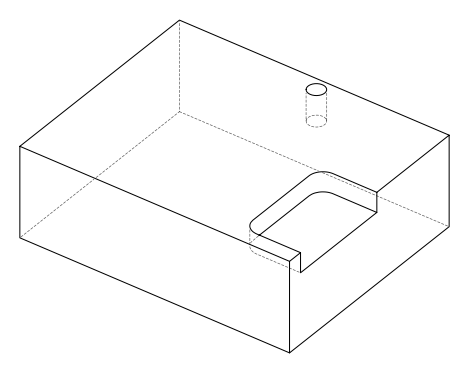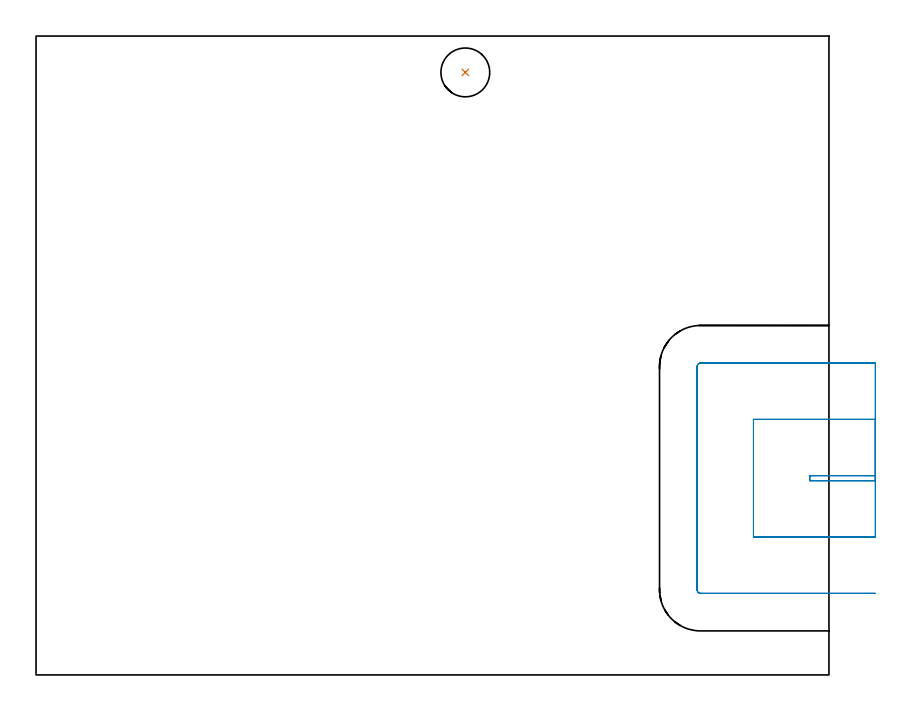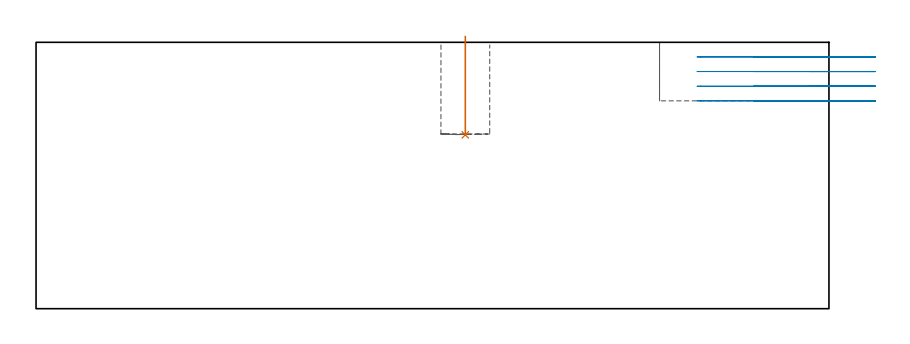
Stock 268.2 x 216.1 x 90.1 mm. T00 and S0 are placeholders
(PLAN: 2 operations, 1 tool changes, 4.5 min)
(1 INDEXABLE_INSERT_DRILL_BLIND_HOLE_FROM_SOLID | STEP1POCKET | NXT0302_004 | 0.13 min | 6644 mm3)
(2 MILL_SLOT | SLOT_PARTIAL_RECTANGULAR | UGT0201_109 | Follow Part, ap 6.35, ae 75% | 4.36 min | 115564 mm3)
(TOOL NXT0302_004 | Index. Insert Drill 16.5mm [880-D1650L20-05] | D16.5 PA176 FL83 Z2)
(TOOL UGT0201_109 | End Mill 25.4 mm | D25.4 FL25 Z2)
(OP 1 INDEXABLE_INSERT_DRILL_BLIND_HOLE_FROM_SOLID)
G17 G21 G94 G90
T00 M6
G54
G17 G0 G90 X145.2 Y203.8 S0 M3
G43 Z100.1 H1
G94 G81 G98 Z58.8 F250. R92.1
G80
M5
M2
(OP 2 MILL_SLOT)
G17 G21 G94 G90
T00 M6
G54
G17 G0 G90 X283.9 Y67.4 S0 M3
G43 Z100.1 H0
Z85.15
G94 G1 X280.9 F250.
X261.7 F500.
Y65.7
X280.9
X283.9 F250.
Y86.45
X280.9
X242.65 F500.
Y46.65
X280.9
X283.9 F250.
Y105.5
X280.9
X224.8 F500.
G3 X223.6 Y104.3 R1.2
G1 Y28.8
G3 X224.8 Y27.6 R1.2
G1 X280.9
X283.9 F250.
G0 Y67.4 Z80.2
G1 X280.9
X261.7 F500.
Y65.7
X280.9
X283.9 F250.
Y86.45
X280.9
X242.65 F500.
Y46.65
X280.9
X283.9 F250.
Y105.5
X280.9
X224.8 F500.
G3 X223.6 Y104.3 R1.2
G1 Y28.8
G3 X224.8 Y27.6 R1.2
G1 X280.9
X283.9 F250.
G0 Y67.4 Z75.25
G1 X280.9
X261.7 F500.
Y65.7
X280.9
X283.9 F250.
Y86.45
X280.9
X242.65 F500.
Y46.65
X280.9
X283.9 F250.
Y105.5
X280.9
X224.8 F500.
G3 X223.6 Y104.3 R1.2
G1 Y28.8
G3 X224.8 Y27.6 R1.2
G1 X280.9
X283.9 F250.
G0 Y67.4 Z70.3
G1 X280.9
X261.7 F500.
Y65.7
X280.9
X283.9 F250.
Y86.45
X280.9
X242.65 F500.
Y46.65
X280.9
X283.9 F250.
Y105.5
X280.9
X224.8 F500.
G3 X223.6 Y104.3 R1.2
G1 Y28.8
G3 X224.8 Y27.6 R1.2
G1 X280.9
X283.9 F250.
G0 Z100.1
M5
M2
